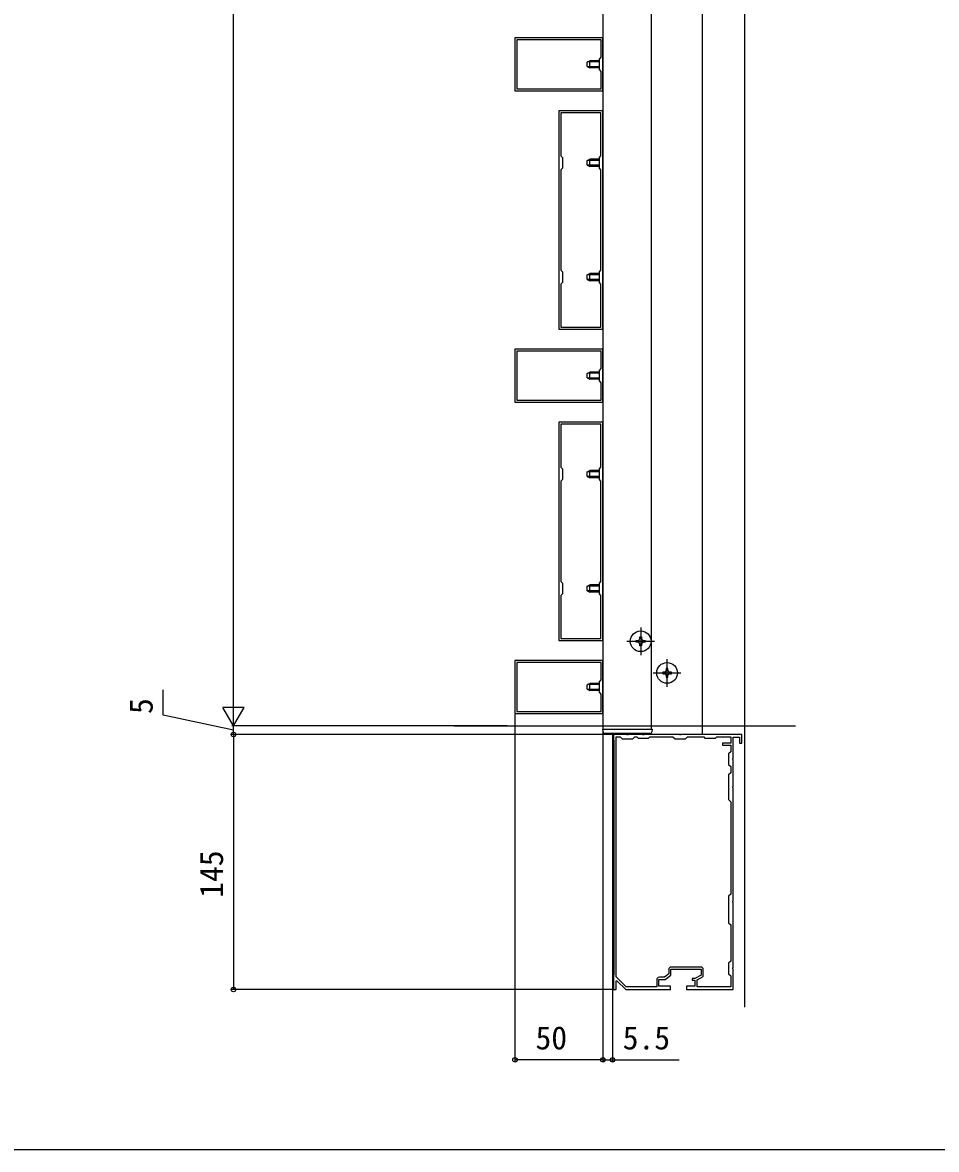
# Model space of a CAD drawing. Units: millimetres, scale not verified. Extents: x -1051 to 1050, y -1573 to 1564.
# Drawn here: x -520 to -1, y -1572 to -931 of the extents above; entities that cross this region are included whole.
import ezdxf
from ezdxf.enums import TextEntityAlignment as Align

# ---------------------------------------------------------------- set-up
doc = ezdxf.new("R2010")
doc.units = ezdxf.units.MM
doc.header["$LTSCALE"] = 5
for name, color, linetype in [('0-2_YKK_11', 7, 'Continuous'), ('0-3_YKK_12', 2, 'Continuous'), ('0-4_YKK_13', 4, 'Continuous'), ('0-5_YKK_D', 6, 'Continuous'), ('0-6_YKK_ZWAK', 7, 'Continuous')]:
    doc.layers.add(name, color=color, linetype=linetype)
doc.styles.add('ＭＳ ゴシック', font='')
doc.styles.get('ＭＳ ゴシック').set_extended_font_data('MS Gothic')

msp = doc.modelspace()

# ---------------------------------------------------------------- linework, layer by layer
at = {"layer": '0-2_YKK_11'}
msp.add_line((-134.675, -1467.995), (-151.375, -1467.995), dxfattribs=at)
for points in [[(-240.275, -969.795), (-190.275, -969.795), (-190.275, -939.795), (-240.275, -939.795)], [(-239.275, -968.795), (-191.275, -968.795), (-191.275, -958.795), (-192.275, -957.795), (-192.275, -951.795), (-191.275, -950.795), (-191.275, -940.795), (-239.275, -940.795)], [(-215.275, -981.295), (-215.275, -1105.295), (-190.275, -1105.295), (-190.275, -981.295)], [(-214.175, -1014.695), (-214.175, -1071.895), (-213.275, -1072.795), (-213.275, -1078.795), (-214.175, -1079.695), (-214.175, -1104.195), (-191.375, -1104.195), (-191.375, -1079.695), (-192.275, -1078.795), (-192.275, -1072.795), (-191.375, -1071.895), (-191.375, -1014.695), (-192.275, -1013.795), (-192.275, -1007.795), (-191.375, -1006.895), (-191.375, -982.395), (-214.175, -982.395), (-214.175, -1006.895), (-213.275, -1007.795), (-213.275, -1013.795)], [(-240.275, -1146.795), (-190.275, -1146.795), (-190.275, -1116.795), (-240.275, -1116.795)], [(-239.275, -1145.795), (-191.275, -1145.795), (-191.275, -1135.795), (-192.275, -1134.795), (-192.275, -1128.795), (-191.275, -1127.795), (-191.275, -1117.795), (-239.275, -1117.795)], [(-215.275, -1158.295), (-215.275, -1282.295), (-190.275, -1282.295), (-190.275, -1158.295)], [(-214.175, -1191.695), (-214.175, -1248.895), (-213.275, -1249.795), (-213.275, -1255.795), (-214.175, -1256.695), (-214.175, -1281.195), (-191.375, -1281.195), (-191.375, -1256.695), (-192.275, -1255.795), (-192.275, -1249.795), (-191.375, -1248.895), (-191.375, -1191.695), (-192.275, -1190.795), (-192.275, -1184.795), (-191.375, -1183.895), (-191.375, -1159.395), (-214.175, -1159.395), (-214.175, -1183.895), (-213.275, -1184.795), (-213.275, -1190.795)], [(-240.275, -1323.795), (-190.275, -1323.795), (-190.275, -1293.795), (-240.275, -1293.795)], [(-239.275, -1322.795), (-191.275, -1322.795), (-191.275, -1312.795), (-192.275, -1311.795), (-192.275, -1305.795), (-191.275, -1304.795), (-191.275, -1294.795), (-239.275, -1294.795)]]:
    msp.add_lwpolyline(points, close=True, dxfattribs=at)
for points in [[(-116.395, -1349.52), (-116.275, -1349.336), (-116.275, -1337.295), (-112.675, -1337.295), (-112.675, -1340.795), (-111.275, -1340.795), (-111.275, -1335.795), (-145.816, -1335.795), (-146, -1335.915), (-146.55, -1335.915), (-146.733, -1335.795), (-166.816, -1335.795), (-167, -1335.915), (-167.55, -1335.915), (-167.733, -1335.795), (-175.816, -1335.795), (-176, -1335.915), (-176.55, -1335.915), (-176.733, -1335.795), (-184.275, -1335.795), (-184.275, -1338.795), (-183.975, -1339.095)], [(-182.675, -1473.652), (-182.675, -1337.095), (-180.475, -1337.095), (-179.275, -1338.295), (-173.275, -1338.295), (-172.075, -1337.095), (-170.975, -1337.095), (-170.275, -1337.795), (-164.275, -1337.795), (-163.575, -1337.095), (-150.475, -1337.095), (-149.275, -1338.295), (-143.275, -1338.295), (-142.075, -1337.095), (-132.975, -1337.095), (-132.275, -1337.795), (-126.275, -1337.795), (-125.575, -1337.095), (-117.575, -1337.095), (-117.575, -1340.795), (-122.275, -1340.795), (-122.275, -1341.795), (-117.575, -1341.795), (-117.575, -1345.595), (-118.775, -1346.795), (-118.775, -1352.795), (-117.575, -1353.995), (-117.575, -1357.595), (-118.775, -1358.795), (-118.775, -1372.795), (-117.575, -1373.995), (-117.575, -1426.595), (-118.775, -1427.795), (-118.775, -1442.795), (-117.575, -1443.995), (-117.575, -1464.595), (-118.775, -1465.795), (-118.775, -1471.795), (-117.575, -1472.995), (-117.575, -1479.295)], [(-183.975, -1339.095), (-183.975, -1472.495), (-184.275, -1472.795), (-184.275, -1480.795), (-182.775, -1480.795), (-182.775, -1475.895), (-182.406, -1475.741), (-177.275, -1480.795), (-151.775, -1480.795), (-151.775, -1478.795), (-158.375, -1478.795), (-158.375, -1475.095), (-154.875, -1475.095), (-151.575, -1472.595), (-151.575, -1469.295), (-134.475, -1469.295), (-134.475, -1472.595), (-137.975, -1474.495), (-139.475, -1474.495), (-139.475, -1475.395), (-137.975, -1475.395), (-137.975, -1478.795), (-142.775, -1478.795), (-142.775, -1480.795), (-116.275, -1480.795), (-116.275, -1469.253), (-116.395, -1469.07), (-116.395, -1468.52), (-116.275, -1468.336), (-116.275, -1431.253), (-116.395, -1431.07), (-116.395, -1430.52), (-116.275, -1430.336), (-116.275, -1366.253), (-116.395, -1366.07), (-116.395, -1365.52), (-116.275, -1365.336), (-116.275, -1350.253), (-116.395, -1350.07), (-116.395, -1349.52)], [(-152.875, -1469.495), (-152.875, -1471.949), (-155.312, -1473.795), (-158.175, -1473.795)], [(-117.575, -1479.295), (-136.675, -1479.295), (-136.675, -1475.268), (-133.175, -1473.368), (-133.175, -1469.495)], [(-159.675, -1475.295), (-159.675, -1479.295), (-176.945, -1479.295), (-182.675, -1473.652)]]:
    msp.add_lwpolyline(points, dxfattribs=at)
for centre, start, end in [((-151.375, -1469.495), 90.00001, 179.99999), ((-134.675, -1469.495), 0.00001, 89.99999), ((-158.175, -1475.295), 90.00001, 179.99999)]:
    msp.add_arc(centre, 1.5, start, end, dxfattribs=at)
at = {"layer": '0-3_YKK_12'}
for p, q in [((-109.775, -222.795), (-109.775, -1490.795)), ((-190.275, -800.795), (-190.275, -1332.795)), ((-162.775, -800.795), (-162.775, -1332.795)), ((-274.775, -1330.795), (-80.728, -1330.795)), ((-274.775, -1330.795), (-80.728, -1330.795)), ((-190.275, -1332.795), (-162.775, -1332.795)), ((-184.775, -1335.295), (-184.775, -1490.795))]:
    msp.add_line(p, q, dxfattribs=at)
msp.add_lwpolyline([(-143.001, -300.795), (-133.775, -300.795), (-133.775, -1335.795), (-183.775, -1335.795), (-183.775, -1335.295)], dxfattribs=at)
at = {"layer": '0-4_YKK_13'}
for p, q in [((-199.175, -953.495), (-197.775, -952.795)), ((-199.175, -956.095), (-199.175, -953.495)), ((-192.275, -953.449), (-199.083, -953.449)), ((-192.275, -952.795), (-197.775, -952.795)), ((-199.175, -956.095), (-197.775, -956.795)), ((-192.275, -956.14), (-199.083, -956.14)), ((-199.175, -1009.495), (-197.775, -1008.795)), ((-199.175, -1012.095), (-199.175, -1009.495)), ((-199.175, -1012.095), (-197.775, -1012.795)), ((-192.275, -1009.449), (-199.083, -1009.449)), ((-192.275, -1012.14), (-199.083, -1012.14)), ((-192.275, -1008.795), (-197.775, -1008.795)), ((-199.175, -1074.495), (-197.775, -1073.795)), ((-199.175, -1077.095), (-199.175, -1074.495)), ((-192.275, -1074.449), (-199.083, -1074.449)), ((-192.275, -1073.795), (-197.775, -1073.795)), ((-199.175, -1077.095), (-197.775, -1077.795)), ((-192.275, -1077.14), (-199.083, -1077.14)), ((-199.175, -1130.495), (-197.775, -1129.795)), ((-199.175, -1133.095), (-199.175, -1130.495)), ((-199.175, -1133.095), (-197.775, -1133.795)), ((-192.275, -1130.449), (-199.083, -1130.449)), ((-192.275, -1133.14), (-199.083, -1133.14)), ((-192.275, -1129.795), (-197.775, -1129.795)), ((-199.175, -1186.495), (-197.775, -1185.795)), ((-199.175, -1189.095), (-199.175, -1186.495)), ((-199.175, -1189.095), (-197.775, -1189.795)), ((-192.275, -1186.449), (-199.083, -1186.449)), ((-192.275, -1189.14), (-199.083, -1189.14)), ((-192.275, -1185.795), (-197.775, -1185.795)), ((-199.175, -1251.495), (-197.775, -1250.795)), ((-199.175, -1254.095), (-199.175, -1251.495)), ((-199.175, -1254.095), (-197.775, -1254.795)), ((-192.275, -1251.449), (-199.083, -1251.449)), ((-192.275, -1254.14), (-199.083, -1254.14)), ((-192.275, -1250.795), (-197.775, -1250.795)), ((-168.775, -1274.895), (-168.775, -1290.695)), ((-176.675, -1282.795), (-160.875, -1282.795)), ((-167.275, -1282.295), (-166.275, -1282.295)), ((-153.775, -1308.695), (-153.775, -1292.895)), ((-199.175, -1307.495), (-197.775, -1306.795)), ((-192.275, -1306.795), (-197.775, -1306.795)), ((-161.675, -1300.795), (-145.875, -1300.795)), ((-152.275, -1301.295), (-151.275, -1301.295)), ((-199.175, -1310.095), (-199.175, -1307.495)), ((-199.175, -1310.095), (-197.775, -1310.795)), ((-192.275, -1307.449), (-199.083, -1307.449)), ((-192.275, -1310.14), (-199.083, -1310.14)), ((-163.368, -1335.295), (-189.181, -1335.295)), ((-162.574, -1332.795), (-162.275, -1332.795)), ((-162.275, -1332.795), (-162.37, -1334.356))]:
    msp.add_line(p, q, dxfattribs=at)
for points in [[(-192.275, -956.795), (-197.775, -956.795), (-197.775, -952.795)], [(-192.275, -1012.795), (-197.775, -1012.795), (-197.775, -1008.795)], [(-192.275, -1077.795), (-197.775, -1077.795), (-197.775, -1073.795)], [(-192.275, -1133.795), (-197.775, -1133.795), (-197.775, -1129.795)], [(-192.275, -1189.795), (-197.775, -1189.795), (-197.775, -1185.795)], [(-192.275, -1254.795), (-197.775, -1254.795), (-197.775, -1250.795)], [(-169.275, -1281.295), (-169.275, -1280.295), (-168.275, -1280.295), (-168.275, -1281.295)], [(-170.275, -1283.295), (-171.275, -1283.295), (-171.275, -1282.295), (-170.275, -1282.295)], [(-168.275, -1284.295), (-168.275, -1285.295), (-169.275, -1285.295), (-169.275, -1284.295)], [(-166.275, -1282.295), (-166.275, -1283.295), (-167.275, -1283.295)], [(-155.275, -1300.295), (-156.275, -1300.295), (-156.275, -1301.295), (-155.275, -1301.295)], [(-153.275, -1299.295), (-153.275, -1298.295), (-154.275, -1298.295), (-154.275, -1299.295)], [(-151.275, -1301.295), (-151.275, -1300.295), (-152.275, -1300.295)], [(-192.275, -1310.795), (-197.775, -1310.795), (-197.775, -1306.795)], [(-154.275, -1302.295), (-154.275, -1303.295), (-153.275, -1303.295), (-153.275, -1302.295)], [(-190.179, -1334.356), (-190.275, -1332.795), (-189.975, -1332.795), (-162.574, -1332.795)]]:
    msp.add_lwpolyline(points, dxfattribs=at)
for centre in [(-168.775, -1282.795), (-153.775, -1300.795)]:
    msp.add_circle(centre, 5.9, dxfattribs=at)
for centre, start, end in [((-170.275, -1281.295), 270, 0), ((-167.275, -1281.295), 180, 270), ((-170.275, -1284.295), 0, 90), ((-167.275, -1284.295), 90, 180), ((-155.275, -1299.295), 270, 0), ((-152.275, -1299.295), 180, 270), ((-155.275, -1302.295), 0, 90), ((-152.275, -1302.295), 90, 180), ((-189.181, -1334.295), 183.5, 270), ((-163.368, -1334.295), 270, 356.5)]:
    msp.add_arc(centre, 1, start, end, dxfattribs=at)
at = {"layer": '0-5_YKK_D'}
for p, q in [((-400.275, -1318.795), (-400.275, -237.795)), ((-400.275, -1330.795), (-400.275, -1310.01)), ((-400.275, -1330.795), (-406.275, -1320.402)), ((-394.275, -1320.402), (-406.275, -1320.402)), ((-400.275, -1330.795), (-394.275, -1320.402)), ((-240.275, -1324.495), (-240.275, -1521.795)), ((-244.775, -1330.795), (-401.275, -1330.795)), ((-244.775, -1330.795), (-401.275, -1330.795)), ((-400.275, -1335.795), (-400.275, -1330.795)), ((-184.975, -1335.795), (-401.275, -1335.795)), ((-184.975, -1335.795), (-401.275, -1335.795)), ((-400.275, -1335.795), (-400.275, -1480.795)), ((-190.275, -1333.528), (-190.275, -1521.795)), ((-190.275, -1333.528), (-190.275, -1521.795)), ((-184.975, -1480.795), (-401.275, -1480.795)), ((-184.775, -1483.262), (-184.775, -1521.795)), ((-190.275, -1520.795), (-240.275, -1520.795))]:
    msp.add_line(p, q, dxfattribs=at)
for points in [[(-400.275, -1333.295), (-440.275, -1324.821), (-440.275, -1310.389)], [(-190.275, -1520.795), (-184.775, -1520.795), (-146.834, -1520.795)]]:
    msp.add_lwpolyline(points, dxfattribs=at)
for centre in [(-400.275, -1335.795), (-400.275, -1335.795), (-400.275, -1480.795), (-240.275, -1520.795), (-190.275, -1520.795), (-190.275, -1520.795), (-184.775, -1520.795)]:
    msp.add_circle(centre, 1.275, dxfattribs=at)
at = {"layer": '0-6_YKK_ZWAK'}
msp.add_lwpolyline([(-1050, -1571.7), (1050, -1571.7), (1050, 1488.3)], dxfattribs=at)

# ---------------------------------------------------------------- texts
at = {"layer": '0-5_YKK_D', "style": 'ＭＳ ゴシック'}
for s, p in [('5', (-442.275, -1324.151)), ('145', (-402.275, -1428.647))]:
    msp.add_text(s, height=13.2, rotation=90, dxfattribs=at).set_placement(p, align=Align.BOTTOM_LEFT)
for s, p in [('50', (-228.57, -1518.795)), ('5.5', (-179.004, -1518.795))]:
    msp.add_text(s, height=13.2, dxfattribs=at).set_placement(p, align=Align.BOTTOM_LEFT)

doc.saveas('drawing.dxf')
